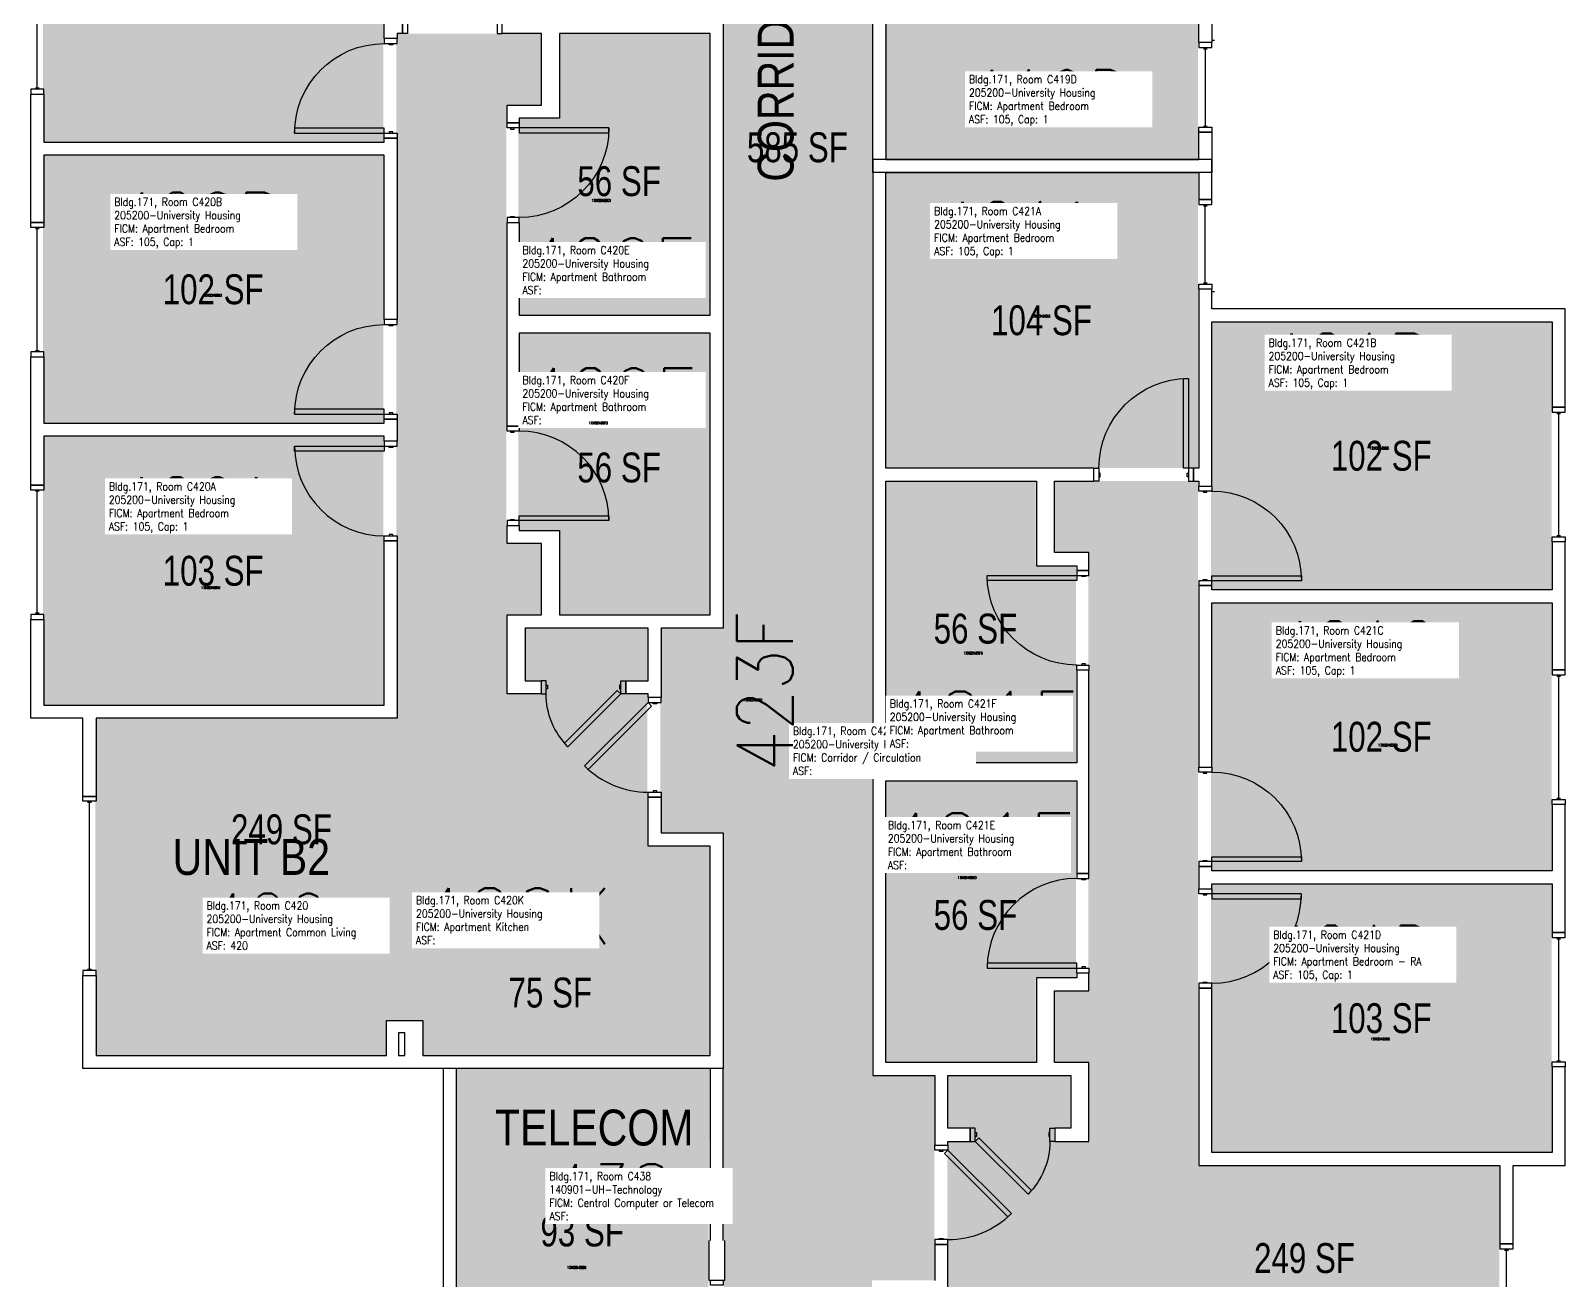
# Model space of a CAD drawing. Header units: inches. Extents: x 56 to 3925, y -1092 to 1470.
# Drawn here: x 3308 to 3925, y -60 to 442 of the extents above; entities that cross this region are included whole.
import ezdxf
from ezdxf.enums import TextEntityAlignment as Align

# ---------------------------------------------------------------- set-up
doc = ezdxf.new("R2010")
doc.units = ezdxf.units.IN
doc.header["$LTSCALE"] = 48
doc.header["$MEASUREMENT"] = 0
for name, color, linetype in [('A-DOOR', 2, 'Continuous'), ('A-GLAZ', 152, 'Continuous'), ('A-IDEN-RNUM', 7, 'Continuous'), ('A-IDEN-SNUM', 4, 'Continuous'), ('A-IDEN-VNUM', 4, 'Continuous'), ('A-MISC', 1, 'Continuous'), ('A-WALL', 5, 'Continuous'), ('AREA-TEXT', 3, 'Continuous'), ('Rooms-Category-Color', 7, 'Continuous'), ('Rooms-College-Color', 7, 'Continuous'), ('Rooms-Department-Color', 7, 'Continuous'), ('Rooms-Division-Color', 7, 'Continuous'), ('Rooms-Information', 7, 'Continuous')]:
    doc.layers.add(name, color=color, linetype=linetype)
doc.styles.add('AREA', font='arial.ttf', dxfattribs={"width": 0.75, "height": 12})
doc.styles.add('ROOMSNUMBER', font='txt.shx', dxfattribs={"height": 0.03})
doc.styles.add('ROOMVNUMBER', font='simplex.shx', dxfattribs={"width": 0.85})
doc.styles.get("Standard").update_dxf_attribs({"font": 'ARIALN.TTF'})

msp = doc.modelspace()

# ---------------------------------------------------------------- hatches: boundary and pattern name
h = msp.add_hatch()
h.set_pattern_fill('ANSI31', color=256, style=0)
h.set_pattern_definition([(225, (2935.5932, 629.11917), (-0.088388348, 0.088388348), [])])
h.paths.add_polyline_path([(3519.54, 297.65), (3519.54, 238.91), (3528.75, 238.91), (3528.75, 297.65)], flags=9)
h = msp.add_hatch()
h.set_pattern_fill('ANSI31', color=256, angle=-90, style=0)
h.set_pattern_definition([(315, (4297.7799, 449.36917), (0.088388348, 0.088388348), [])])
h.paths.add_polyline_path([(3713.83, 117.9), (3713.83, 59.16), (3704.62, 59.16), (3704.62, 117.9)], flags=9)
at = {"layer": 'Rooms-Category-Color', "true_color": 0xadadad}
msp.add_hatch(color=253, dxfattribs=at).paths.add_polyline_path([(3586.39, 1019.28), (3646.39, 1019.28), (3646.39, 835.24), (3671.39, 835.24), (3671.39, 752.92), (3646.39, 752.92), (3646.39, 22.1), (3671.39, 22.1), (3671.39, -60.22), (3646.39, -60.22), (3646.39, -248.61), (3586.39, -248.61), (3586.39, -215.61), (3587.01, -215.61), (3587.01, -44.24), (3586.39, -44.24), (3586.39, 119.53), (3561.39, 119.53), (3561.39, 201.85), (3586.39, 201.85), (3586.39, 932.67), (3561.39, 932.67), (3561.39, 1014.99), (3586.39, 1014.99)])
at = {"layer": 'Rooms-Category-Color', "true_color": 0x728ef3}
for points in [[(3651.64, 390.14), (3777.39, 390.14), (3777.39, 508.89), (3651.64, 508.89)], [(3450.14, 504.64), (3313.39, 504.64), (3313.39, 397.01), (3450.14, 397.01)], [(3451.01, 30.14), (3451.01, 114.28), (3556.14, 114.28), (3556.14, 175.41), (3547.19, 175.41), (3547.19, 180.66), (3556.14, 180.66), (3556.14, 201.85), (3506.76, 201.85), (3506.76, 180.66), (3513.19, 180.66), (3513.19, 175.41), (3499.51, 175.41), (3499.51, 207.1), (3513.39, 207.1), (3513.39, 235.85), (3499.51, 235.85), (3499.51, 411.89), (3513.39, 411.89), (3513.39, 440.64), (3455.39, 440.64), (3455.39, 165.64), (3334.39, 165.64), (3334.39, 30.14)], [(3581.14, 440.64), (3520.64, 440.64), (3520.64, 406.64), (3504.39, 406.64), (3504.39, 327.5), (3581.14, 327.5)], [(3450.14, 391.76), (3313.39, 391.76), (3313.39, 284.14), (3450.14, 284.14)], [(3651.64, 384.89), (3777.39, 384.89), (3777.39, 266.14), (3651.64, 266.14)], [(3782.64, 324.89), (3919.39, 324.89), (3919.39, 217.26), (3782.64, 217.26)], [(3581.14, 320.25), (3504.39, 320.25), (3504.39, 241.1), (3520.64, 241.1), (3520.64, 207.1), (3581.14, 207.1)], [(3313.39, 170.89), (3313.39, 278.89), (3450.14, 278.89), (3450.14, 170.89)], [(3651.64, 260.89), (3712.14, 260.89), (3712.14, 226.89), (3728.39, 226.89), (3728.39, 147.75), (3651.64, 147.75)], [(3781.76, -149.61), (3781.76, -65.47), (3676.64, -65.47), (3676.64, -4.34), (3685.59, -4.34), (3685.59, 0.91), (3676.64, 0.91), (3676.64, 22.1), (3726.01, 22.1), (3726.01, 0.91), (3719.59, 0.91), (3719.59, -4.34), (3733.26, -4.34), (3733.26, 27.35), (3719.39, 27.35), (3719.39, 56.1), (3733.26, 56.1), (3733.26, 232.14), (3719.39, 232.14), (3719.39, 260.89), (3777.39, 260.89), (3777.39, -14.11), (3898.39, -14.11), (3898.39, -149.61)], [(3782.64, 212.01), (3919.39, 212.01), (3919.39, 104.39), (3782.64, 104.39)], [(3651.64, 140.5), (3728.39, 140.5), (3728.39, 61.35), (3712.14, 61.35), (3712.14, 27.35), (3651.64, 27.35)], [(3581.14, 114.28), (3451.01, 114.28), (3451.01, 44.14), (3465.64, 44.14), (3465.64, 30.14), (3581.14, 30.14)], [(3919.39, -8.86), (3919.39, 99.14), (3782.64, 99.14), (3782.64, -8.86)]]:
    msp.add_hatch(color=171, dxfattribs=at).paths.add_polyline_path(points)
at = {"layer": 'Rooms-Category-Color', "true_color": 0xe3c5e1}
msp.add_hatch(color=254, dxfattribs=at).paths.add_polyline_path([(3580.51, -106.11), (3479.14, -106.11), (3479.14, 24.89), (3581.14, 24.89)])
at = {"layer": 'Rooms-College-Color', "true_color": 0xadadad}
for points in [[(3586.39, 1019.28), (3646.39, 1019.28), (3646.39, 835.24), (3671.39, 835.24), (3671.39, 752.92), (3646.39, 752.92), (3646.39, 22.1), (3671.39, 22.1), (3671.39, -60.22), (3646.39, -60.22), (3646.39, -248.61), (3586.39, -248.61), (3586.39, -215.61), (3587.01, -215.61), (3587.01, -44.24), (3586.39, -44.24), (3586.39, 119.53), (3561.39, 119.53), (3561.39, 201.85), (3586.39, 201.85), (3586.39, 932.67), (3561.39, 932.67), (3561.39, 1014.99), (3586.39, 1014.99)], [(3651.64, 390.14), (3777.39, 390.14), (3777.39, 508.89), (3651.64, 508.89)], [(3450.14, 504.64), (3313.39, 504.64), (3313.39, 397.01), (3450.14, 397.01)], [(3451.01, 30.14), (3451.01, 114.28), (3556.14, 114.28), (3556.14, 175.41), (3547.19, 175.41), (3547.19, 180.66), (3556.14, 180.66), (3556.14, 201.85), (3506.76, 201.85), (3506.76, 180.66), (3513.19, 180.66), (3513.19, 175.41), (3499.51, 175.41), (3499.51, 207.1), (3513.39, 207.1), (3513.39, 235.85), (3499.51, 235.85), (3499.51, 411.89), (3513.39, 411.89), (3513.39, 440.64), (3455.39, 440.64), (3455.39, 165.64), (3334.39, 165.64), (3334.39, 30.14)], [(3581.14, 440.64), (3520.64, 440.64), (3520.64, 406.64), (3504.39, 406.64), (3504.39, 327.5), (3581.14, 327.5)], [(3450.14, 391.76), (3313.39, 391.76), (3313.39, 284.14), (3450.14, 284.14)], [(3651.64, 384.89), (3777.39, 384.89), (3777.39, 266.14), (3651.64, 266.14)], [(3782.64, 324.89), (3919.39, 324.89), (3919.39, 217.26), (3782.64, 217.26)], [(3581.14, 320.25), (3504.39, 320.25), (3504.39, 241.1), (3520.64, 241.1), (3520.64, 207.1), (3581.14, 207.1)], [(3313.39, 170.89), (3313.39, 278.89), (3450.14, 278.89), (3450.14, 170.89)], [(3651.64, 260.89), (3712.14, 260.89), (3712.14, 226.89), (3728.39, 226.89), (3728.39, 147.75), (3651.64, 147.75)], [(3781.76, -149.61), (3781.76, -65.47), (3676.64, -65.47), (3676.64, -4.34), (3685.59, -4.34), (3685.59, 0.91), (3676.64, 0.91), (3676.64, 22.1), (3726.01, 22.1), (3726.01, 0.91), (3719.59, 0.91), (3719.59, -4.34), (3733.26, -4.34), (3733.26, 27.35), (3719.39, 27.35), (3719.39, 56.1), (3733.26, 56.1), (3733.26, 232.14), (3719.39, 232.14), (3719.39, 260.89), (3777.39, 260.89), (3777.39, -14.11), (3898.39, -14.11), (3898.39, -149.61)], [(3782.64, 212.01), (3919.39, 212.01), (3919.39, 104.39), (3782.64, 104.39)], [(3651.64, 140.5), (3728.39, 140.5), (3728.39, 61.35), (3712.14, 61.35), (3712.14, 27.35), (3651.64, 27.35)], [(3581.14, 114.28), (3451.01, 114.28), (3451.01, 44.14), (3465.64, 44.14), (3465.64, 30.14), (3581.14, 30.14)], [(3919.39, -8.86), (3919.39, 99.14), (3782.64, 99.14), (3782.64, -8.86)], [(3580.51, -106.11), (3479.14, -106.11), (3479.14, 24.89), (3581.14, 24.89)]]:
    msp.add_hatch(color=253, dxfattribs=at).paths.add_polyline_path(points)
at = {"layer": 'Rooms-Department-Color', "true_color": 0xacacac}
msp.add_hatch(color=253, dxfattribs=at).paths.add_polyline_path([(3586.39, 1019.28), (3646.39, 1019.28), (3646.39, 835.24), (3671.39, 835.24), (3671.39, 752.92), (3646.39, 752.92), (3646.39, 22.1), (3671.39, 22.1), (3671.39, -60.22), (3646.39, -60.22), (3646.39, -248.61), (3586.39, -248.61), (3586.39, -215.61), (3587.01, -215.61), (3587.01, -44.24), (3586.39, -44.24), (3586.39, 119.53), (3561.39, 119.53), (3561.39, 201.85), (3586.39, 201.85), (3586.39, 932.67), (3561.39, 932.67), (3561.39, 1014.99), (3586.39, 1014.99)])
at = {"layer": 'Rooms-Department-Color', "true_color": 0x604aed}
for points in [[(3651.64, 390.14), (3777.39, 390.14), (3777.39, 508.89), (3651.64, 508.89)], [(3450.14, 504.64), (3313.39, 504.64), (3313.39, 397.01), (3450.14, 397.01)], [(3451.01, 30.14), (3451.01, 114.28), (3556.14, 114.28), (3556.14, 175.41), (3547.19, 175.41), (3547.19, 180.66), (3556.14, 180.66), (3556.14, 201.85), (3506.76, 201.85), (3506.76, 180.66), (3513.19, 180.66), (3513.19, 175.41), (3499.51, 175.41), (3499.51, 207.1), (3513.39, 207.1), (3513.39, 235.85), (3499.51, 235.85), (3499.51, 411.89), (3513.39, 411.89), (3513.39, 440.64), (3455.39, 440.64), (3455.39, 165.64), (3334.39, 165.64), (3334.39, 30.14)], [(3581.14, 440.64), (3520.64, 440.64), (3520.64, 406.64), (3504.39, 406.64), (3504.39, 327.5), (3581.14, 327.5)], [(3450.14, 391.76), (3313.39, 391.76), (3313.39, 284.14), (3450.14, 284.14)], [(3651.64, 384.89), (3777.39, 384.89), (3777.39, 266.14), (3651.64, 266.14)], [(3782.64, 324.89), (3919.39, 324.89), (3919.39, 217.26), (3782.64, 217.26)], [(3581.14, 320.25), (3504.39, 320.25), (3504.39, 241.1), (3520.64, 241.1), (3520.64, 207.1), (3581.14, 207.1)], [(3313.39, 170.89), (3313.39, 278.89), (3450.14, 278.89), (3450.14, 170.89)], [(3651.64, 260.89), (3712.14, 260.89), (3712.14, 226.89), (3728.39, 226.89), (3728.39, 147.75), (3651.64, 147.75)], [(3781.76, -149.61), (3781.76, -65.47), (3676.64, -65.47), (3676.64, -4.34), (3685.59, -4.34), (3685.59, 0.91), (3676.64, 0.91), (3676.64, 22.1), (3726.01, 22.1), (3726.01, 0.91), (3719.59, 0.91), (3719.59, -4.34), (3733.26, -4.34), (3733.26, 27.35), (3719.39, 27.35), (3719.39, 56.1), (3733.26, 56.1), (3733.26, 232.14), (3719.39, 232.14), (3719.39, 260.89), (3777.39, 260.89), (3777.39, -14.11), (3898.39, -14.11), (3898.39, -149.61)], [(3782.64, 212.01), (3919.39, 212.01), (3919.39, 104.39), (3782.64, 104.39)], [(3651.64, 140.5), (3728.39, 140.5), (3728.39, 61.35), (3712.14, 61.35), (3712.14, 27.35), (3651.64, 27.35)], [(3581.14, 114.28), (3451.01, 114.28), (3451.01, 44.14), (3465.64, 44.14), (3465.64, 30.14), (3581.14, 30.14)], [(3919.39, -8.86), (3919.39, 99.14), (3782.64, 99.14), (3782.64, -8.86)], [(3580.51, -106.11), (3479.14, -106.11), (3479.14, 24.89), (3581.14, 24.89)]]:
    msp.add_hatch(color=173, dxfattribs=at).paths.add_polyline_path(points)
at = {"layer": 'Rooms-Division-Color', "true_color": 0xadadad}
msp.add_hatch(color=253, dxfattribs=at).paths.add_polyline_path([(3586.39, 1019.28), (3646.39, 1019.28), (3646.39, 835.24), (3671.39, 835.24), (3671.39, 752.92), (3646.39, 752.92), (3646.39, 22.1), (3671.39, 22.1), (3671.39, -60.22), (3646.39, -60.22), (3646.39, -248.61), (3586.39, -248.61), (3586.39, -215.61), (3587.01, -215.61), (3587.01, -44.24), (3586.39, -44.24), (3586.39, 119.53), (3561.39, 119.53), (3561.39, 201.85), (3586.39, 201.85), (3586.39, 932.67), (3561.39, 932.67), (3561.39, 1014.99), (3586.39, 1014.99)])
at = {"layer": 'Rooms-Division-Color', "true_color": 0x604aed}
for points in [[(3651.64, 390.14), (3777.39, 390.14), (3777.39, 508.89), (3651.64, 508.89)], [(3450.14, 504.64), (3313.39, 504.64), (3313.39, 397.01), (3450.14, 397.01)], [(3451.01, 30.14), (3451.01, 114.28), (3556.14, 114.28), (3556.14, 175.41), (3547.19, 175.41), (3547.19, 180.66), (3556.14, 180.66), (3556.14, 201.85), (3506.76, 201.85), (3506.76, 180.66), (3513.19, 180.66), (3513.19, 175.41), (3499.51, 175.41), (3499.51, 207.1), (3513.39, 207.1), (3513.39, 235.85), (3499.51, 235.85), (3499.51, 411.89), (3513.39, 411.89), (3513.39, 440.64), (3455.39, 440.64), (3455.39, 165.64), (3334.39, 165.64), (3334.39, 30.14)], [(3581.14, 440.64), (3520.64, 440.64), (3520.64, 406.64), (3504.39, 406.64), (3504.39, 327.5), (3581.14, 327.5)], [(3450.14, 391.76), (3313.39, 391.76), (3313.39, 284.14), (3450.14, 284.14)], [(3651.64, 384.89), (3777.39, 384.89), (3777.39, 266.14), (3651.64, 266.14)], [(3782.64, 324.89), (3919.39, 324.89), (3919.39, 217.26), (3782.64, 217.26)], [(3581.14, 320.25), (3504.39, 320.25), (3504.39, 241.1), (3520.64, 241.1), (3520.64, 207.1), (3581.14, 207.1)], [(3313.39, 170.89), (3313.39, 278.89), (3450.14, 278.89), (3450.14, 170.89)], [(3651.64, 260.89), (3712.14, 260.89), (3712.14, 226.89), (3728.39, 226.89), (3728.39, 147.75), (3651.64, 147.75)], [(3781.76, -149.61), (3781.76, -65.47), (3676.64, -65.47), (3676.64, -4.34), (3685.59, -4.34), (3685.59, 0.91), (3676.64, 0.91), (3676.64, 22.1), (3726.01, 22.1), (3726.01, 0.91), (3719.59, 0.91), (3719.59, -4.34), (3733.26, -4.34), (3733.26, 27.35), (3719.39, 27.35), (3719.39, 56.1), (3733.26, 56.1), (3733.26, 232.14), (3719.39, 232.14), (3719.39, 260.89), (3777.39, 260.89), (3777.39, -14.11), (3898.39, -14.11), (3898.39, -149.61)], [(3782.64, 212.01), (3919.39, 212.01), (3919.39, 104.39), (3782.64, 104.39)], [(3651.64, 140.5), (3728.39, 140.5), (3728.39, 61.35), (3712.14, 61.35), (3712.14, 27.35), (3651.64, 27.35)], [(3581.14, 114.28), (3451.01, 114.28), (3451.01, 44.14), (3465.64, 44.14), (3465.64, 30.14), (3581.14, 30.14)], [(3919.39, -8.86), (3919.39, 99.14), (3782.64, 99.14), (3782.64, -8.86)], [(3580.51, -106.11), (3479.14, -106.11), (3479.14, 24.89), (3581.14, 24.89)]]:
    msp.add_hatch(color=173, dxfattribs=at).paths.add_polyline_path(points)

# ---------------------------------------------------------------- linework, layer by layer
at = {"layer": 'A-DOOR'}
for points in [[(3459.81, 440.64), (3457.81, 440.64), (3457.81, 445.89), (3459.81, 445.89)], [(3495.81, 440.64), (3497.81, 440.64), (3497.81, 445.89), (3495.81, 445.89)], [(3455.69, 436.64), (3455.69, 438.64), (3450.44, 438.64), (3450.44, 436.64)], [(3453.94, 436.64), (3453.94, 436.14), (3452.44, 436.14), (3452.44, 436.64)], [(3450.44, 400.64), (3450.44, 402.64), (3414.44, 402.64), (3414.44, 400.64)], [(3453.94, 400.64), (3453.94, 401.14), (3452.44, 401.14), (3452.44, 400.64)], [(3499.81, 402.75), (3499.81, 404.75), (3504.69, 404.75), (3504.69, 402.75)], [(3501.19, 402.75), (3501.19, 402.25), (3502.69, 402.25), (3502.69, 402.75)], [(3504.69, 402.75), (3504.69, 400.75), (3540.69, 400.75), (3540.69, 402.75)], [(3455.69, 400.64), (3455.69, 398.64), (3450.44, 398.64), (3450.44, 400.64)], [(3499.81, 366.75), (3499.81, 364.75), (3504.69, 364.75), (3504.69, 366.75)], [(3501.19, 366.75), (3501.19, 367.25), (3502.69, 367.25), (3502.69, 366.75)], [(3455.69, 323.76), (3455.69, 325.76), (3450.44, 325.76), (3450.44, 323.76)], [(3453.94, 323.76), (3453.94, 323.26), (3452.44, 323.26), (3452.44, 323.76)], [(3773.56, 266.14), (3771.56, 266.14), (3771.56, 302.14), (3773.56, 302.14)], [(3450.44, 287.76), (3450.44, 289.76), (3414.44, 289.76), (3414.44, 287.76)], [(3455.69, 287.76), (3455.69, 285.76), (3450.44, 285.76), (3450.44, 287.76)], [(3453.94, 287.76), (3453.94, 288.26), (3452.44, 288.26), (3452.44, 287.76)], [(3499.81, 281), (3499.81, 283), (3504.69, 283), (3504.69, 281)], [(3501.19, 281), (3501.19, 280.5), (3502.69, 280.5), (3502.69, 281)], [(3450.44, 274.89), (3450.44, 272.89), (3414.44, 272.89), (3414.44, 274.89)], [(3455.69, 274.89), (3455.69, 276.89), (3450.44, 276.89), (3450.44, 274.89)], [(3453.94, 274.89), (3453.94, 274.39), (3452.44, 274.39), (3452.44, 274.89)], [(3737.56, 260.89), (3735.56, 260.89), (3735.56, 266.14), (3737.56, 266.14)], [(3773.56, 260.89), (3775.56, 260.89), (3775.56, 266.14), (3773.56, 266.14)], [(3737.56, 262.64), (3738.06, 262.64), (3738.06, 264.14), (3737.56, 264.14)], [(3773.56, 262.64), (3773.06, 262.64), (3773.06, 264.14), (3773.56, 264.14)], [(3777.69, 256.89), (3777.69, 258.89), (3782.94, 258.89), (3782.94, 256.89)], [(3779.44, 256.89), (3779.44, 256.39), (3780.94, 256.39), (3780.94, 256.89)], [(3504.69, 245), (3504.69, 247), (3540.69, 247), (3540.69, 245)], [(3499.81, 245), (3499.81, 243), (3504.69, 243), (3504.69, 245)], [(3501.19, 245), (3501.19, 245.5), (3502.69, 245.5), (3502.69, 245)], [(3455.69, 238.89), (3455.69, 236.89), (3450.44, 236.89), (3450.44, 238.89)], [(3453.94, 238.89), (3453.94, 239.39), (3452.44, 239.39), (3452.44, 238.89)], [(3728.69, 223), (3728.69, 221), (3692.69, 221), (3692.69, 223)], [(3733.56, 223), (3733.56, 225), (3728.69, 225), (3728.69, 223)], [(3732.19, 223), (3732.19, 222.5), (3730.69, 222.5), (3730.69, 223)], [(3782.94, 220.89), (3782.94, 222.89), (3818.94, 222.89), (3818.94, 220.89)], [(3777.69, 220.89), (3777.69, 218.89), (3782.94, 218.89), (3782.94, 220.89)], [(3779.44, 220.89), (3779.44, 221.39), (3780.94, 221.39), (3780.94, 220.89)], [(3733.56, 187), (3733.56, 185), (3728.69, 185), (3728.69, 187)], [(3732.19, 187), (3732.19, 187.5), (3730.69, 187.5), (3730.69, 187)], [(3515.49, 180.66), (3513.49, 180.66), (3513.49, 175.41), (3515.49, 175.41)], [(3515.49, 178.91), (3515.99, 178.91), (3515.99, 177.41), (3515.49, 177.41)], [(3545.49, 178.91), (3544.99, 178.91), (3544.99, 177.41), (3545.49, 177.41)], [(3545.49, 180.66), (3547.49, 180.66), (3547.49, 175.41), (3545.49, 175.41)], [(3545.49, 175.41), (3544.07, 176.82), (3522.86, 155.61), (3524.27, 154.19)], [(3561.69, 171.92), (3561.69, 173.92), (3556.44, 173.92), (3556.44, 171.92)], [(3556.44, 171.92), (3557.85, 170.5), (3532.39, 145.05), (3530.98, 146.46)], [(3559.94, 171.92), (3559.94, 171.42), (3558.44, 171.42), (3558.44, 171.92)], [(3777.69, 144.01), (3777.69, 146.01), (3782.94, 146.01), (3782.94, 144.01)], [(3779.44, 144.01), (3779.44, 143.51), (3780.94, 143.51), (3780.94, 144.01)], [(3561.69, 135.92), (3561.69, 133.92), (3556.44, 133.92), (3556.44, 135.92)], [(3559.94, 135.92), (3559.94, 136.42), (3558.44, 136.42), (3558.44, 135.92)], [(3777.69, 108.01), (3777.69, 106.01), (3782.94, 106.01), (3782.94, 108.01)], [(3779.44, 108.01), (3779.44, 108.51), (3780.94, 108.51), (3780.94, 108.01)], [(3782.94, 108.01), (3782.94, 110.01), (3818.94, 110.01), (3818.94, 108.01)], [(3733.56, 101.25), (3733.56, 103.25), (3728.69, 103.25), (3728.69, 101.25)], [(3732.19, 101.25), (3732.19, 100.75), (3730.69, 100.75), (3730.69, 101.25)], [(3777.69, 95.14), (3777.69, 97.14), (3782.94, 97.14), (3782.94, 95.14)], [(3779.44, 95.14), (3779.44, 94.64), (3780.94, 94.64), (3780.94, 95.14)], [(3782.94, 95.14), (3782.94, 93.14), (3818.94, 93.14), (3818.94, 95.14)], [(3728.69, 65.25), (3728.69, 67.25), (3692.69, 67.25), (3692.69, 65.25)], [(3733.56, 65.25), (3733.56, 63.25), (3728.69, 63.25), (3728.69, 65.25)], [(3732.19, 65.25), (3732.19, 65.75), (3730.69, 65.75), (3730.69, 65.25)], [(3777.69, 59.14), (3777.69, 57.14), (3782.94, 57.14), (3782.94, 59.14)], [(3779.44, 59.14), (3779.44, 59.64), (3780.94, 59.64), (3780.94, 59.14)], [(3687.89, 0.91), (3685.89, 0.91), (3685.89, -4.34), (3687.89, -4.34)], [(3717.89, 0.91), (3719.89, 0.91), (3719.89, -4.34), (3717.89, -4.34)], [(3671.69, -7.83), (3671.69, -5.83), (3676.94, -5.83), (3676.94, -7.83)], [(3687.89, -0.84), (3688.39, -0.84), (3688.39, -2.34), (3687.89, -2.34)], [(3687.89, -4.34), (3689.3, -2.93), (3710.51, -24.14), (3709.1, -25.56)], [(3717.89, -0.84), (3717.39, -0.84), (3717.39, -2.34), (3717.89, -2.34)], [(3673.44, -7.83), (3673.44, -8.33), (3674.94, -8.33), (3674.94, -7.83)], [(3676.94, -7.83), (3675.52, -9.25), (3700.98, -34.7), (3702.39, -33.29)], [(3671.69, -43.83), (3671.69, -45.83), (3676.94, -45.83), (3676.94, -43.83)], [(3673.44, -43.83), (3673.44, -43.33), (3674.94, -43.33), (3674.94, -43.83)], [(3581.56, -62.11), (3581.56, -60.11), (3586.56, -60.11), (3586.56, -62.11)]]:
    msp.add_lwpolyline(points, close=True, dxfattribs=at)
at = {"layer": 'A-DOOR', "extrusion": (0, 0, -1)}
for centre, radius, start, end in [((-3450.44, 400.64), 36, 0, 90), ((-3504.69, 402.75), 36, 180, 270), ((-3450.44, 287.76), 36, 0, 90), ((-3773.56, 266.14), 36, 0, 90), ((-3782.94, 220.89), 36, 90, 180), ((-3728.69, 223), 36, 270, 0), ((-3545.49, 175.41), 30, 315, 0), ((-3782.94, 108.01), 36, 90, 180), ((-3687.89, -4.34), 30, 180, 225)]:
    msp.add_arc(centre, radius, start, end, dxfattribs=at)
at = {"layer": 'A-DOOR'}
for centre, start, end in [((3504.69, 245), 0, 90), ((3450.44, 274.89), 180, 270), ((3556.44, 171.92), 225, 270), ((3728.69, 65.25), 90, 180), ((3782.94, 95.14), 270, 0), ((3676.94, -7.83), 270, 315)]:
    msp.add_arc(centre, 36, start, end, dxfattribs=at)
at = {"layer": 'A-GLAZ'}
for p, q in [((3311.06, 418.79), (3311.06, 467.79)), ((3782.94, 438.02), (3783.94, 438.02)), ((3779.56, 434.52), (3781.06, 434.52)), ((3780.31, 434.52), (3780.31, 403.52)), ((3311.81, 418.79), (3310.31, 418.79)), ((3779.56, 403.52), (3781.06, 403.52)), ((3779.56, 371.51), (3781.06, 371.51)), ((3780.31, 340.51), (3780.31, 371.51)), ((3311.81, 362.26), (3310.31, 362.26)), ((3311.06, 313.26), (3311.06, 362.26)), ((3779.56, 340.51), (3781.06, 340.51)), ((3782.94, 337.01), (3783.94, 337.01)), ((3311.81, 313.26), (3310.31, 313.26)), ((3921.56, 288.04), (3923.06, 288.04)), ((3922.31, 239.04), (3922.31, 288.04)), ((3311.81, 256.79), (3310.31, 256.79)), ((3311.06, 207.79), (3311.06, 256.79)), ((3921.56, 239.04), (3923.06, 239.04)), ((3311.81, 207.79), (3310.31, 207.79)), ((3921.56, 182.51), (3923.06, 182.51)), ((3922.31, 133.51), (3922.31, 182.51)), ((3332.81, 131.75), (3331.31, 131.75)), ((3332.06, 64.75), (3332.06, 131.75)), ((3921.56, 133.51), (3923.06, 133.51)), ((3921.56, 77.04), (3923.06, 77.04)), ((3922.31, 28.04), (3922.31, 77.04)), ((3332.81, 64.75), (3331.31, 64.75)), ((3921.56, 28.04), (3923.06, 28.04)), ((3900.56, -48), (3902.06, -48)), ((3901.31, -115), (3901.31, -48))]:
    msp.add_line(p, q, dxfattribs=at)
for points in [[(3782.94, 435.02), (3782.94, 437.02), (3777.69, 437.02), (3777.69, 435.02)], [(3308.44, 418.29), (3308.44, 416.29), (3313.69, 416.29), (3313.69, 418.29)], [(3782.94, 403.02), (3782.94, 401.02), (3777.69, 401.02), (3777.69, 403.02)], [(3782.94, 372.01), (3782.94, 374.01), (3777.69, 374.01), (3777.69, 372.01)], [(3308.44, 362.76), (3308.44, 364.76), (3313.69, 364.76), (3313.69, 362.76)], [(3782.94, 340.01), (3782.94, 338.01), (3777.69, 338.01), (3777.69, 340.01)], [(3308.44, 312.76), (3308.44, 310.76), (3313.69, 310.76), (3313.69, 312.76)], [(3924.94, 288.54), (3924.94, 290.54), (3919.69, 290.54), (3919.69, 288.54)], [(3308.44, 257.29), (3308.44, 259.29), (3313.69, 259.29), (3313.69, 257.29)], [(3924.94, 238.54), (3924.94, 236.54), (3919.69, 236.54), (3919.69, 238.54)], [(3308.44, 207.29), (3308.44, 205.29), (3313.69, 205.29), (3313.69, 207.29)], [(3924.94, 183.01), (3924.94, 185.01), (3919.69, 185.01), (3919.69, 183.01)], [(3329.44, 132.25), (3329.44, 134.25), (3334.69, 134.25), (3334.69, 132.25)], [(3924.94, 133.01), (3924.94, 131.01), (3919.69, 131.01), (3919.69, 133.01)], [(3924.94, 77.54), (3924.94, 79.54), (3919.69, 79.54), (3919.69, 77.54)], [(3329.44, 64.25), (3329.44, 62.25), (3334.69, 62.25), (3334.69, 64.25)], [(3924.94, 27.54), (3924.94, 25.54), (3919.69, 25.54), (3919.69, 27.54)], [(3903.94, -47.5), (3903.94, -45.5), (3898.69, -45.5), (3898.69, -47.5)]]:
    msp.add_lwpolyline(points, close=True, dxfattribs=at)
at = {"layer": 'A-WALL'}
for p, q in [((3586.69, 569.89), (3586.69, 441.26)), ((3646.69, 384.89), (3646.69, 513.51)), ((3651.94, 508.89), (3651.94, 390.14)), ((3450.44, 438.64), (3450.44, 504.64)), ((3457.81, 445.89), (3457.81, 440.64)), ((3497.81, 440.64), (3497.81, 445.89)), ((3777.69, 437.02), (3777.69, 445.51)), ((3782.94, 444.89), (3782.94, 437.02)), ((3455.69, 438.64), (3450.44, 438.64)), ((3455.69, 440.64), (3455.69, 438.64)), ((3457.81, 440.64), (3455.69, 440.64)), ((3500.44, 440.64), (3497.81, 440.64)), ((3513.69, 440.64), (3500.44, 440.64)), ((3513.69, 411.89), (3513.69, 440.64)), ((3581.44, 440.64), (3520.94, 440.64)), ((3520.94, 440.64), (3520.94, 406.64)), ((3581.44, 327.5), (3581.44, 440.64)), ((3586.69, 441.26), (3586.69, 201.85)), ((3782.94, 437.02), (3777.69, 437.02)), ((3308.44, 416.29), (3313.69, 416.29)), ((3308.44, 364.76), (3308.44, 416.29)), ((3313.69, 416.29), (3313.69, 397.01)), ((3499.81, 404.75), (3499.81, 411.89)), ((3499.81, 411.89), (3513.69, 411.89)), ((3504.69, 404.75), (3499.81, 404.75)), ((3504.69, 406.64), (3504.69, 404.75)), ((3520.94, 406.64), (3504.69, 406.64)), ((3777.69, 390.14), (3777.69, 401.02)), ((3777.69, 401.02), (3782.94, 401.02)), ((3782.94, 401.02), (3782.94, 384.89)), ((3313.69, 397.01), (3450.44, 397.01)), ((3450.44, 397.01), (3450.44, 398.64)), ((3450.44, 398.64), (3455.69, 398.64)), ((3455.69, 398.64), (3455.69, 325.76)), ((3450.44, 391.76), (3313.69, 391.76)), ((3313.69, 391.76), (3313.69, 364.76)), ((3450.44, 325.76), (3450.44, 391.76)), ((3782.94, 390.14), (3646.69, 390.14)), ((3646.69, 390.14), (3646.69, 261.51)), ((3651.94, 390.14), (3777.69, 390.14)), ((3782.94, 374.01), (3782.94, 390.14)), ((3782.94, 384.89), (3646.69, 384.89)), ((3651.94, 384.89), (3777.69, 384.89)), ((3651.94, 266.14), (3651.94, 384.89)), ((3777.69, 384.89), (3777.69, 374.01)), ((3777.69, 374.01), (3782.94, 374.01)), ((3313.69, 364.76), (3308.44, 364.76)), ((3499.81, 283), (3499.81, 364.75)), ((3499.81, 364.75), (3504.69, 364.75)), ((3504.69, 364.75), (3504.69, 327.5)), ((3782.94, 338.01), (3777.69, 338.01)), ((3777.69, 338.01), (3777.69, 329.51)), ((3782.94, 330.14), (3782.94, 338.01)), ((3504.69, 327.5), (3581.44, 327.5)), ((3777.69, 329.51), (3777.69, 266.14)), ((3924.94, 330.14), (3782.94, 330.14)), ((3924.94, 290.54), (3924.94, 330.14)), ((3455.69, 325.76), (3450.44, 325.76)), ((3782.94, 324.89), (3919.69, 324.89)), ((3782.94, 258.89), (3782.94, 324.89)), ((3919.69, 324.89), (3919.69, 290.54)), ((3504.69, 320.25), (3504.69, 283)), ((3581.44, 320.25), (3504.69, 320.25)), ((3581.44, 207.1), (3581.44, 320.25)), ((3308.44, 259.29), (3308.44, 310.76)), ((3308.44, 310.76), (3313.69, 310.76)), ((3313.69, 310.76), (3313.69, 284.14)), ((3919.69, 290.54), (3924.94, 290.54)), ((3313.69, 284.14), (3450.44, 284.14)), ((3450.44, 284.14), (3450.44, 285.76)), ((3450.44, 285.76), (3455.69, 285.76)), ((3455.69, 285.76), (3455.69, 276.89)), ((3313.69, 278.89), (3313.69, 259.29)), ((3450.44, 278.89), (3313.69, 278.89)), ((3450.44, 276.89), (3450.44, 278.89)), ((3504.69, 283), (3499.81, 283)), ((3455.69, 276.89), (3450.44, 276.89)), ((3732.94, 266.14), (3651.94, 266.14)), ((3735.56, 266.14), (3732.94, 266.14)), ((3735.56, 260.89), (3735.56, 266.14)), ((3777.69, 266.14), (3775.56, 266.14)), ((3775.56, 266.14), (3775.56, 260.89)), ((3313.69, 259.29), (3308.44, 259.29)), ((3646.69, 261.51), (3646.69, 22.1)), ((3651.94, 260.89), (3712.44, 260.89)), ((3651.94, 147.75), (3651.94, 260.89)), ((3712.44, 260.89), (3712.44, 226.89)), ((3719.69, 260.89), (3732.94, 260.89)), ((3719.69, 232.14), (3719.69, 260.89)), ((3732.94, 260.89), (3735.56, 260.89)), ((3775.56, 260.89), (3777.69, 260.89)), ((3777.69, 260.89), (3777.69, 258.89)), ((3777.69, 258.89), (3782.94, 258.89)), ((3499.81, 235.85), (3499.81, 243)), ((3499.81, 243), (3504.69, 243)), ((3504.69, 243), (3504.69, 241.1)), ((3504.69, 241.1), (3520.94, 241.1)), ((3520.94, 241.1), (3520.94, 207.1)), ((3450.44, 170.89), (3450.44, 236.89)), ((3450.44, 236.89), (3455.69, 236.89)), ((3455.69, 236.89), (3455.69, 165.64)), ((3513.69, 235.85), (3499.81, 235.85)), ((3513.69, 207.1), (3513.69, 235.85)), ((3924.94, 236.54), (3919.69, 236.54)), ((3919.69, 236.54), (3919.69, 217.26)), ((3924.94, 185.01), (3924.94, 236.54)), ((3733.56, 232.14), (3719.69, 232.14)), ((3733.56, 225), (3733.56, 232.14)), ((3712.44, 226.89), (3728.69, 226.89)), ((3728.69, 226.89), (3728.69, 225)), ((3728.69, 225), (3733.56, 225)), ((3782.94, 218.89), (3777.69, 218.89)), ((3777.69, 218.89), (3777.69, 146.01)), ((3782.94, 217.26), (3782.94, 218.89)), ((3919.69, 217.26), (3782.94, 217.26)), ((3782.94, 212.01), (3919.69, 212.01)), ((3782.94, 146.01), (3782.94, 212.01)), ((3919.69, 212.01), (3919.69, 185.01)), ((3308.44, 165.64), (3308.44, 205.29)), ((3308.44, 205.29), (3313.69, 205.29)), ((3313.69, 205.29), (3313.69, 170.89)), ((3499.81, 175.41), (3499.81, 207.1)), ((3499.81, 207.1), (3513.69, 207.1)), ((3520.94, 207.1), (3581.44, 207.1)), ((3507.06, 201.85), (3507.06, 180.66)), ((3556.44, 201.85), (3507.06, 201.85)), ((3556.44, 180.66), (3556.44, 201.85)), ((3561.69, 201.85), (3561.69, 173.92)), ((3586.69, 201.85), (3561.69, 201.85)), ((3733.56, 185), (3728.69, 185)), ((3728.69, 185), (3728.69, 147.75)), ((3733.56, 103.25), (3733.56, 185)), ((3919.69, 185.01), (3924.94, 185.01)), ((3507.06, 180.66), (3513.49, 180.66)), ((3513.49, 180.66), (3513.49, 175.41)), ((3547.49, 175.41), (3547.49, 180.66)), ((3547.49, 180.66), (3556.44, 180.66)), ((3513.49, 175.41), (3499.81, 175.41)), ((3556.44, 175.41), (3547.49, 175.41)), ((3556.44, 173.92), (3556.44, 175.41)), ((3561.69, 173.92), (3556.44, 173.92)), ((3313.69, 170.89), (3450.44, 170.89)), ((3329.44, 165.64), (3308.44, 165.64)), ((3329.44, 134.25), (3329.44, 165.64)), ((3455.69, 165.64), (3334.69, 165.64)), ((3334.69, 165.64), (3334.69, 134.25)), ((3728.69, 147.75), (3651.94, 147.75)), ((3777.69, 146.01), (3782.94, 146.01)), ((3651.94, 140.5), (3728.69, 140.5)), ((3651.94, 27.35), (3651.94, 140.5)), ((3728.69, 140.5), (3728.69, 103.25)), ((3334.69, 134.25), (3329.44, 134.25)), ((3556.44, 114.28), (3556.44, 133.92)), ((3556.44, 133.92), (3561.69, 133.92)), ((3561.69, 133.92), (3561.69, 119.53)), ((3924.94, 131.01), (3919.69, 131.01)), ((3919.69, 131.01), (3919.69, 104.39)), ((3924.94, 79.54), (3924.94, 131.01)), ((3561.69, 119.53), (3586.69, 119.53)), ((3586.69, 119.53), (3586.69, 24.89)), ((3581.44, 114.28), (3556.44, 114.28)), ((3581.44, 30.14), (3581.44, 114.28)), ((3782.94, 106.01), (3777.69, 106.01)), ((3777.69, 106.01), (3777.69, 97.14)), ((3782.94, 104.39), (3782.94, 106.01)), ((3728.69, 103.25), (3733.56, 103.25)), ((3919.69, 104.39), (3782.94, 104.39)), ((3782.94, 99.14), (3919.69, 99.14)), ((3782.94, 97.14), (3782.94, 99.14)), ((3919.69, 99.14), (3919.69, 79.54)), ((3777.69, 97.14), (3782.94, 97.14)), ((3919.69, 79.54), (3924.94, 79.54)), ((3329.44, 24.89), (3329.44, 62.25)), ((3329.44, 62.25), (3334.69, 62.25)), ((3334.69, 62.25), (3334.69, 30.14)), ((3733.56, 63.25), (3728.69, 63.25)), ((3728.69, 63.25), (3728.69, 61.35)), ((3733.56, 56.1), (3733.56, 63.25)), ((3728.69, 61.35), (3712.44, 61.35)), ((3712.44, 61.35), (3712.44, 27.35)), ((3719.69, 56.1), (3733.56, 56.1)), ((3719.69, 27.35), (3719.69, 56.1)), ((3782.94, 57.14), (3777.69, 57.14)), ((3777.69, 57.14), (3777.69, -14.11)), ((3782.94, -8.86), (3782.94, 57.14)), ((3451.31, 44.14), (3465.94, 44.14)), ((3451.31, 30.14), (3451.31, 44.14)), ((3465.94, 44.14), (3465.94, 30.14)), ((3458.69, 39.26), (3456.19, 39.26)), ((3456.19, 39.26), (3456.19, 30.14)), ((3458.69, 30.14), (3458.69, 39.26)), ((3586.69, 24.89), (3329.44, 24.89)), ((3334.69, 30.14), (3451.31, 30.14)), ((3456.19, 30.14), (3458.69, 30.14)), ((3465.94, 30.14), (3581.44, 30.14)), ((3479.44, 24.89), (3474.19, 24.89)), ((3474.19, 24.89), (3474.19, -106.11)), ((3479.44, -106.11), (3479.44, 24.89)), ((3586.69, 24.89), (3581.44, 24.89)), ((3581.44, 24.89), (3581.44, -44.24)), ((3586.69, -44.24), (3586.69, 24.89)), ((3712.44, 27.35), (3651.94, 27.35)), ((3733.56, 27.35), (3719.69, 27.35)), ((3733.56, -4.34), (3733.56, 27.35)), ((3924.94, 25.54), (3919.69, 25.54)), ((3919.69, 25.54), (3919.69, -8.86)), ((3924.94, -14.11), (3924.94, 25.54)), ((3646.69, 22.1), (3671.69, 22.1)), ((3671.69, 22.1), (3671.69, -5.83)), ((3676.94, 0.91), (3676.94, 22.1)), ((3676.94, 22.1), (3726.31, 22.1)), ((3726.31, 22.1), (3726.31, 0.91)), ((3685.89, 0.91), (3676.94, 0.91)), ((3685.89, -4.34), (3685.89, 0.91)), ((3726.31, 0.91), (3719.89, 0.91)), ((3719.89, 0.91), (3719.89, -4.34)), ((3671.69, -5.83), (3676.94, -5.83)), ((3676.94, -4.34), (3685.89, -4.34)), ((3676.94, -5.83), (3676.94, -4.34)), ((3719.89, -4.34), (3733.56, -4.34)), ((3919.69, -8.86), (3782.94, -8.86)), ((3777.69, -14.11), (3898.69, -14.11)), ((3898.69, -14.11), (3898.69, -45.5)), ((3903.94, -14.11), (3924.94, -14.11)), ((3903.94, -45.5), (3903.94, -14.11)), ((3580.81, -44.24), (3580.81, -60.11)), ((3587.31, -60.11), (3587.31, -44.24)), ((3676.94, -45.83), (3671.69, -45.83)), ((3671.69, -45.83), (3671.69, -60.22)), ((3676.94, -65.47), (3676.94, -45.83)), ((3898.69, -45.5), (3903.94, -45.5)), ((3580.81, -60.11), (3587.31, -60.11))]:
    msp.add_line(p, q, dxfattribs=at)

# ---------------------------------------------------------------- texts
at = {"layer": 'A-IDEN-RNUM', "style": 'ROOMSNUMBER', "width": 0.85}
for s, p in [('0420-E0', (3537.64, 373.62)), ('0420-B0', (3381.36, 335.48)), ('0421-A0', (3714.2, 327.14)), ('0420-F0', (3536.45, 284.22)), ('0421-B0', (3850.21, 274.09)), ('0420-A0', (3380.76, 218.07)), ('0421-F0', (3687.05, 191.75)), ('0423-F0', (3598.51, 172.93)), ('0421-C0', (3853.65, 154.82)), ('0421-E0', (3684.63, 101.56)), ('0420-K0', (3513.44, 85.86)), ('0420-00', (3420.8, 83.57)), ('0421-D0', (3850.62, 36.79)), ('0438-00', (3527.76, -55.03))]:
    msp.add_text(s, height=1, dxfattribs=at).set_placement(p, align=Align.MIDDLE_CENTER)
at = {"layer": 'A-IDEN-SNUM', "style": 'ROOMSNUMBER', "width": 0.85}
for s, p in [('1710C420E0', (3537.64, 373.62)), ('1710C420B0', (3381.36, 335.48)), ('1710C421A0', (3714.2, 327.14)), ('1710C420F0', (3536.45, 284.22)), ('1710C421B0', (3850.21, 274.09)), ('1710C420A0', (3380.76, 218.07)), ('1710C421F0', (3687.05, 191.75)), ('1710C423F0', (3598.51, 172.93)), ('1710C421C0', (3853.65, 154.82)), ('1710C421E0', (3684.63, 101.56)), ('1710C420K0', (3513.44, 85.86)), ('1710C42000', (3420.8, 83.57)), ('1710C421D0', (3850.62, 36.79)), ('1710C43800', (3527.76, -55.03))]:
    msp.add_text(s, height=1, dxfattribs=at).set_placement(p, align=Align.MIDDLE_CENTER)
at = {"layer": 'A-IDEN-VNUM', "style": 'ROOMVNUMBER'}
for s, width, p in [('419D', 0.85, (3717.25, 414.8)), ('420B', 0.85, (3375.7, 365.55)), ('421A', 0.85, (3704.16, 361.88)), ('420E', 0.9, (3541.18, 347.24)), ('421B', 0.85, (3837.62, 308.99)), ('420F', 0.9, (3541.18, 295.04)), ('420A', 0.85, (3374.44, 251.25)), ('421C', 0.85, (3840.95, 193.41)), ('420', 0.85, (3403.66, 83.93)), ('421D', 0.85, (3839.48, 71.17)), ('438', 0.85, (3541.42, -24.75))]:
    msp.add_text(s, height=22.5, dxfattribs=dict(at, width=width)).set_placement(p, align=Align.MIDDLE_CENTER)
at = {"layer": 'A-IDEN-VNUM', "style": 'ROOMVNUMBER', "width": 0.85}
msp.add_text('423F', height=22.5, rotation=90, dxfattribs=at).set_placement((3603.39, 176.1), align=Align.MIDDLE_CENTER)
at = {"layer": 'A-IDEN-VNUM', "style": 'ROOMVNUMBER'}
for s, p in [('421F', (3690.52, 165.06)), ('421E', (3689.75, 116.28)), ('420K', (3502.88, 86.09))]:
    msp.add_text(s, height=22.5, dxfattribs=at).set_placement(p, align=Align.MIDDLE_CENTER)
at = {"layer": 'A-MISC'}
msp.add_text('CORRIDOR', height=14.4, rotation=90, dxfattribs=at).set_placement((3614.9, 426.07), align=Align.CENTER)
for s, p in [('UNIT B2', (3397.07, 102.68)), ('TELECOM', (3534.83, -6))]:
    msp.add_text(s, height=14.4, dxfattribs=at).set_placement(p, align=Align.CENTER)
at = {"layer": 'AREA-TEXT', "style": 'AREA', "width": 0.75}
for s, p in [('585 SF', (3616.43, 394.99)), ('56 SF', (3544.82, 381.38)), ('102 SF', (3381.76, 337.95)), ('104 SF', (3714.51, 325.51)), ('56 SF', (3544.82, 266.36)), ('102 SF', (3851.01, 271.07)), ('103 SF', (3381.76, 224.89)), ('56 SF', (3687.96, 201.63)), ('102 SF', (3851.01, 158.2)), ('249 SF', (3409.17, 121)), ('56 SF', (3687.96, 86.61)), ('75 SF', (3517.18, 55.43)), ('103 SF', (3851.01, 45.14)), ('93 SF', (3529.98, -40.55)), ('249 SF', (3820.17, -51.24))]:
    msp.add_text(s, height=12, dxfattribs=at).set_placement(p, align=Align.MIDDLE_CENTER)

# ---------------------------------------------------------------- next in the draw order: texts
at = {"layer": 'Rooms-Information', "width": 72, "attachment_point": 7, "style": 'ROOMVNUMBER', "bg_fill": 3, "box_fill_scale": 1.5, "bg_fill_color": 256, "bg_fill_true_color": 13158600, "bg_fill_transparency": 0}
for s, insert, char_height in [('Bldg.171, Room C419D^M^J205200-University Housing^M^JFICM: Apartment Bedroom^M^JASF: 105, Cap: 1', (3685.38, 403.55), 3.2143), ('Bldg.171, Room C420B^M^J205200-University Housing^M^JFICM: Apartment Bedroom^M^JASF: 105, Cap: 1', (3342.01, 354.3), 3.2143), ('Bldg.171, Room C421A^M^J205200-University Housing^M^JFICM: Apartment Bedroom^M^JASF: 105, Cap: 1', (3671.38, 350.63), 3.2143), ('Bldg.171, Room C420E^M^J205200-University Housing^M^JFICM: Apartment Bathroom^M^JASF: ', (3505.98, 335.99), 3.2143), ('Bldg.171, Room C421B^M^J205200-University Housing^M^JFICM: Apartment Bedroom^M^JASF: 105, Cap: 1', (3805.74, 297.74), 3.2143), ('Bldg.171, Room C420F^M^J205200-University Housing^M^JFICM: Apartment Bathroom^M^JASF: ', (3505.98, 283.79), 3.2143), ('Bldg.171, Room C420A^M^J205200-University Housing^M^JFICM: Apartment Bedroom^M^JASF: 105, Cap: 1', (3339.83, 240), 3.2143), ('Bldg.171, Room C421C^M^J205200-University Housing^M^JFICM: Apartment Bedroom^M^JASF: 105, Cap: 1', (3808.62, 182.16), 3.2143), ('Bldg.171, Room C423F^M^J205200-University Housing^M^JFICM: Corridor / Circulation^M^JASF: ', (3614.64, 142.85), 3.2143), ('Bldg.171, Room C421E^M^J205200-University Housing^M^JFICM: Apartment Bathroom^M^JASF: ', (3652.78, 105.03), 3.2143), ('Bldg.171, Room C420^M^J205200-University Housing^M^JFICM: Apartment Common Living^M^JASF: 420', (3379.07, 72.68), 3.2143), ('Bldg.171, Room C420K^M^J205200-University Housing^M^JFICM: Apartment Kitchen^M^JASF: ', (3463.24, 74.84), 3.2143), ('Bldg.171, Room C421D^M^J205200-University Housing^M^JFICM: Apartment Bedroom - RA^M^JASF: 105, Cap: 1', (3807.61, 59.92), 3.21429), ('Bldg.171, Room C438^M^J140901-UH-Technology^M^JFICM: Central Computer or Telecom^M^JASF: ', (3516.83, -36), 3.2143)]:
    msp.add_mtext(s, dxfattribs=dict(at, insert=insert, char_height=char_height))

# ---------------------------------------------------------------- next in the draw order: texts
at = {"layer": 'Rooms-Information', "insert": (3653.55, 153.81), "char_height": 3.2143, "width": 72, "attachment_point": 7, "style": 'ROOMVNUMBER', "bg_fill": 3, "box_fill_scale": 1.5, "bg_fill_color": 256, "bg_fill_true_color": 13158600, "bg_fill_transparency": 0}
msp.add_mtext('Bldg.171, Room C421F^M^J205200-University Housing^M^JFICM: Apartment Bathroom^M^JASF: ', dxfattribs=at)

doc.saveas('drawing.dxf')
